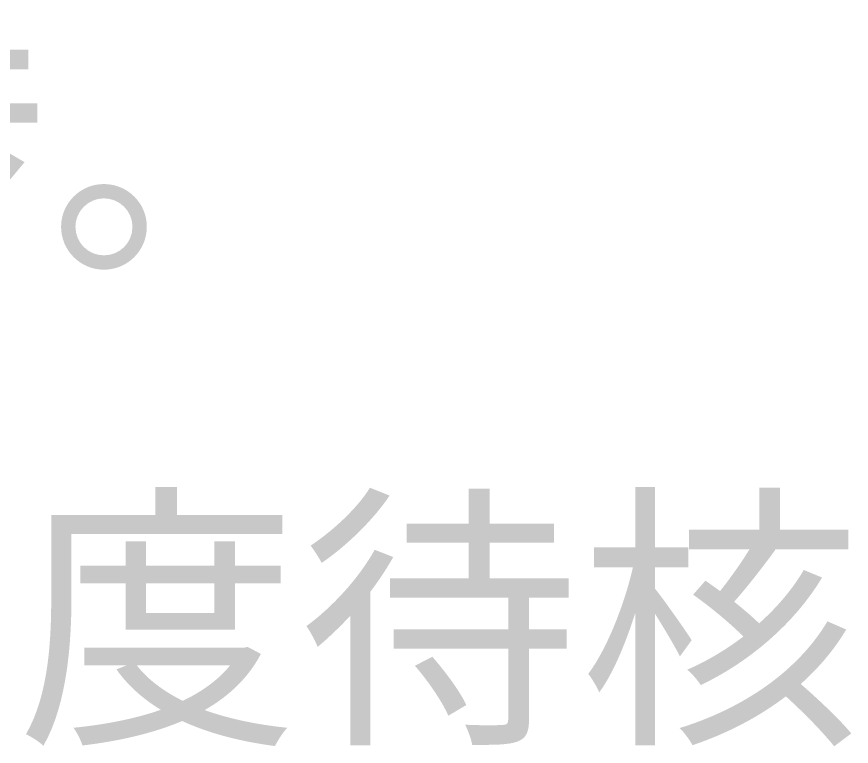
# Model space of a CAD drawing. Header units: millimetres. Extents: x -4600 to 229000, y -4300 to 19460.
# Drawn here: x 142497 to 143348, y 13451 to 14196 of the extents above; entities that cross this region are included whole.
import ezdxf

# ---------------------------------------------------------------- set-up
doc = ezdxf.new("R2010")
doc.units = ezdxf.units.MM
doc.header["$LTSCALE"] = 100
doc.layers.add('R2-LEGEND', color=7, linetype='Continuous', lineweight=18)

# ---------------------------------------------------------------- blocks, each defined once
blk = doc.blocks.new('A04_SHEET')
at = {"layer": 'R2-LEGEND'}
h = blk.add_hatch(color=256, dxfattribs=at)
edge = h.paths.add_edge_path()
edge.add_line((22352.73, 14107.41), (22352.73, 14087.36))
edge.add_line((22352.73, 14087.36), (22392.55, 14087.36))
edge.add_spline(control_points=[(22392.55, 14087.36), (22386.25, 14067.59), (22380.23, 14049.26), (22374.79, 14034.65)], knot_values=[0, 0, 0, 0, 1, 1, 1, 1], degree=3, periodic=0)
edge.add_line((22374.79, 14034.65), (22467.9, 14034.65))
edge.add_spline(control_points=[(22467.9, 14034.65), (22455.87, 14020.32), (22440.68, 14002.84), (22426.36, 13987.37)], knot_values=[0, 0, 0, 0, 1, 1, 1, 1], degree=3, periodic=0)
edge.add_spline(control_points=[(22426.36, 13987.37), (22416.04, 13993.96), (22405.44, 14000.55), (22395.13, 14006.28)], knot_values=[0, 0, 0, 0, 1, 1, 1, 1], degree=3, periodic=0)
edge.add_line((22395.13, 14006.28), (22381.66, 13991.96))
edge.add_spline(control_points=[(22381.66, 13991.96), (22411.46, 13974.48), (22446.98, 13947.84), (22464.46, 13930.65)], knot_values=[0, 0, 0, 0, 1, 1, 1, 1], degree=3, periodic=0)
edge.add_line((22464.46, 13930.65), (22478.5, 13948.41))
edge.add_spline(control_points=[(22478.5, 13948.41), (22469.9, 13956.43), (22457.3, 13966.17), (22443.26, 13975.91)], knot_values=[0, 0, 0, 0, 1, 1, 1, 1], degree=3, periodic=0)
edge.add_spline(control_points=[(22443.26, 13975.91), (22464.75, 13999.69), (22488.24, 14026.91), (22504.86, 14047.25)], knot_values=[0, 0, 0, 0, 1, 1, 1, 1], degree=3, periodic=0)
edge.add_line((22504.86, 14047.25), (22489.67, 14056.13))
edge.add_line((22489.67, 14056.13), (22486.23, 14054.7))
edge.add_line((22486.23, 14054.7), (22404.58, 14054.7))
edge.add_line((22404.58, 14054.7), (22414.9, 14087.36))
edge.add_line((22414.9, 14087.36), (22518.04, 14087.36))
edge.add_line((22518.04, 14087.36), (22518.04, 14107.41))
edge.add_line((22518.04, 14107.41), (22420.91, 14107.41))
edge.add_line((22420.91, 14107.41), (22430.94, 14142.08))
edge.add_line((22430.94, 14142.08), (22508.87, 14142.08))
edge.add_line((22508.87, 14142.08), (22508.87, 14162.14))
edge.add_line((22508.87, 14162.14), (22436.67, 14162.14))
edge.add_line((22436.67, 14162.14), (22444.98, 14192.79))
edge.add_line((22444.98, 14192.79), (22423.49, 14195.65))
edge.add_line((22423.49, 14195.65), (22414.61, 14162.14))
edge.add_line((22414.61, 14162.14), (22364.47, 14162.14))
edge.add_line((22364.47, 14162.14), (22364.47, 14142.08))
edge.add_line((22364.47, 14142.08), (22409.17, 14142.08))
edge.add_line((22409.17, 14142.08), (22398.85, 14107.41))
edge.add_line((22398.85, 14107.41), (22352.73, 14107.41))
h = blk.add_hatch(color=256, dxfattribs=at)
edge = h.paths.add_edge_path()
edge.add_spline(control_points=[(22585.65, 14024.9), (22561.87, 14024.9), (22542.1, 14005.42), (22542.1, 13981.36), (22542.1, 13957.01), (22561.87, 13937.52), (22585.65, 13937.52), (22610, 13937.52), (22629.48, 13957.01), (22629.48, 13981.36), (22629.48, 14005.42), (22610, 14024.9), (22585.65, 14024.9)], knot_values=[0, 0, 0, 0, 1, 1, 1, 2, 2, 2, 3, 3, 3, 4, 4, 4, 4], degree=3, periodic=0)
edge = h.paths.add_edge_path(flags=0)
edge.add_spline(control_points=[(22585.65, 13952.14), (22569.89, 13952.14), (22556.71, 13965.03), (22556.71, 13981.36), (22556.71, 13997.11), (22569.89, 14010.29), (22585.65, 14010.29), (22601.98, 14010.29), (22614.87, 13997.11), (22614.87, 13981.36), (22614.87, 13965.03), (22601.98, 13952.14), (22585.65, 13952.14)], knot_values=[0, 0, 0, 0, 1, 1, 1, 2, 2, 2, 3, 3, 3, 4, 4, 4, 4], degree=3, periodic=0)
h = blk.add_hatch(color=256, dxfattribs=at)
edge = h.paths.add_edge_path()
edge.add_line((22532.07, 13687.29), (22532.07, 13604.5))
edge.add_spline(control_points=[(22532.07, 13604.5), (22532.07, 13562.95), (22530.07, 13504.51), (22506.29, 13463.54)], knot_values=[0, 0, 0, 0, 1, 1, 1, 1], degree=3, periodic=0)
edge.add_spline(control_points=[(22506.29, 13463.54), (22511.45, 13461.25), (22520.33, 13455.52), (22524.05, 13451.79)], knot_values=[0, 0, 0, 0, 1, 1, 1, 1], degree=3, periodic=0)
edge.add_spline(control_points=[(22524.05, 13451.79), (22548.98, 13495.05), (22552.7, 13560.09), (22552.7, 13604.5)], knot_values=[0, 0, 0, 0, 1, 1, 1, 1], degree=3, periodic=0)
edge.add_line((22552.7, 13604.5), (22552.7, 13667.81))
edge.add_line((22552.7, 13667.81), (22767.57, 13667.81))
edge.add_line((22767.57, 13667.81), (22767.57, 13687.29))
edge.add_line((22767.57, 13687.29), (22660.14, 13687.29))
edge.add_line((22660.14, 13687.29), (22660.14, 13715.65))
edge.add_line((22660.14, 13715.65), (22638.08, 13715.65))
edge.add_line((22638.08, 13715.65), (22638.08, 13687.29))
edge.add_line((22638.08, 13687.29), (22532.07, 13687.29))
edge = h.paths.add_edge_path(flags=0)
edge.add_line((22565.88, 13551.78), (22565.88, 13534.02))
edge.add_line((22565.88, 13534.02), (22609.43, 13534.02))
edge.add_line((22609.43, 13534.02), (22598.54, 13529.72))
edge.add_spline(control_points=[(22598.54, 13529.72), (22610, 13513.39), (22625.47, 13499.64), (22643.81, 13488.47)], knot_values=[0, 0, 0, 0, 1, 1, 1, 1], degree=3, periodic=0)
edge.add_spline(control_points=[(22643.81, 13488.47), (22616.59, 13479.01), (22585.93, 13473.28), (22554.71, 13470.13)], knot_values=[0, 0, 0, 0, 1, 1, 1, 1], degree=3, periodic=0)
edge.add_spline(control_points=[(22554.71, 13470.13), (22558.14, 13465.55), (22562.44, 13457.24), (22563.87, 13452.08)], knot_values=[0, 0, 0, 0, 1, 1, 1, 1], degree=3, periodic=0)
edge.add_spline(control_points=[(22563.87, 13452.08), (22599.97, 13456.38), (22634.92, 13464.11), (22665.58, 13477.01)], knot_values=[0, 0, 0, 0, 1, 1, 1, 1], degree=3, periodic=0)
edge.add_spline(control_points=[(22665.58, 13477.01), (22692.8, 13464.4), (22725.17, 13456.09), (22760.12, 13451.51)], knot_values=[0, 0, 0, 0, 1, 1, 1, 1], degree=3, periodic=0)
edge.add_spline(control_points=[(22760.12, 13451.51), (22762.99, 13456.95), (22768.14, 13465.55), (22772.73, 13470.13)], knot_values=[0, 0, 0, 0, 1, 1, 1, 1], degree=3, periodic=0)
edge.add_spline(control_points=[(22772.73, 13470.13), (22742.07, 13473.28), (22713.14, 13479.3), (22688.5, 13488.18)], knot_values=[0, 0, 0, 0, 1, 1, 1, 1], degree=3, periodic=0)
edge.add_spline(control_points=[(22688.5, 13488.18), (22712.85, 13502.22), (22732.91, 13520.84), (22745.8, 13545.48)], knot_values=[0, 0, 0, 0, 1, 1, 1, 1], degree=3, periodic=0)
edge.add_line((22745.8, 13545.48), (22732.33, 13552.64))
edge.add_line((22732.33, 13552.64), (22728.61, 13551.78))
edge.add_line((22728.61, 13551.78), (22565.88, 13551.78))
edge = h.paths.add_edge_path(flags=0)
edge.add_spline(control_points=[(22714.57, 13534.02), (22702.54, 13519.12), (22685.92, 13507.09), (22666.15, 13497.63)], knot_values=[0, 0, 0, 0, 1, 1, 1, 1], degree=3, periodic=0)
edge.add_spline(control_points=[(22666.15, 13497.63), (22646.67, 13507.37), (22630.34, 13519.41), (22619.17, 13534.02)], knot_values=[0, 0, 0, 0, 1, 1, 1, 1], degree=3, periodic=0)
edge.add_line((22619.17, 13534.02), (22714.57, 13534.02))
h.paths.add_polyline_path([(22607.99, 13660.36), (22607.99, 13635.44), (22561.87, 13635.44), (22561.87, 13617.67), (22607.99, 13617.67), (22607.99, 13570.12), (22719.44, 13570.12), (22719.44, 13617.67), (22765.85, 13617.67), (22765.85, 13635.44), (22719.44, 13635.44), (22719.44, 13660.36), (22698.24, 13660.36), (22698.24, 13635.44), (22628.62, 13635.44), (22628.62, 13660.36), (22607.99, 13660.36)], flags=0)
h.paths.add_polyline_path([(22698.24, 13617.67), (22698.24, 13587.31), (22628.62, 13587.31), (22628.62, 13617.67), (22698.24, 13617.67)], flags=0)
h = blk.add_hatch(color=256, dxfattribs=at)
edge = h.paths.add_edge_path()
edge.add_spline(control_points=[(22856.96, 13715.08), (22844.64, 13694.74), (22818.85, 13670.68), (22796.51, 13656.06)], knot_values=[0, 0, 0, 0, 1, 1, 1, 1], degree=3, periodic=0)
edge.add_spline(control_points=[(22796.51, 13656.06), (22799.66, 13651.77), (22805.39, 13643.17), (22807.68, 13638.3)], knot_values=[0, 0, 0, 0, 1, 1, 1, 1], degree=3, periodic=0)
edge.add_spline(control_points=[(22807.68, 13638.3), (22832.89, 13655.49), (22860.4, 13682.14), (22877.01, 13707.06)], knot_values=[0, 0, 0, 0, 1, 1, 1, 1], degree=3, periodic=0)
edge.add_line((22877.01, 13707.06), (22856.96, 13715.08))
h = blk.add_hatch(color=256, dxfattribs=at)
edge = h.paths.add_edge_path()
edge.add_line((22957.52, 13714.22), (22957.52, 13678.41))
edge.add_line((22957.52, 13678.41), (22894.49, 13678.41))
edge.add_line((22894.49, 13678.41), (22894.49, 13658.93))
edge.add_line((22894.49, 13658.93), (22957.52, 13658.93))
edge.add_line((22957.52, 13658.93), (22957.52, 13622.54))
edge.add_line((22957.52, 13622.54), (22877.59, 13622.54))
edge.add_line((22877.59, 13622.54), (22877.59, 13602.78))
edge.add_line((22877.59, 13602.78), (22997.91, 13602.78))
edge.add_line((22997.91, 13602.78), (22997.91, 13570.69))
edge.add_line((22997.91, 13570.69), (22881.02, 13570.69))
edge.add_line((22881.02, 13570.69), (22881.02, 13550.92))
edge.add_line((22881.02, 13550.92), (22997.91, 13550.92))
edge.add_line((22997.91, 13550.92), (22997.91, 13478.15))
edge.add_spline(control_points=[(22997.91, 13478.15), (22997.91, 13474.43), (22996.48, 13472.99), (22991.9, 13472.99)], knot_values=[0, 0, 0, 0, 1, 1, 1, 1], degree=3, periodic=0)
edge.add_spline(control_points=[(22991.9, 13472.99), (22987.31, 13472.71), (22971.27, 13472.42), (22954.08, 13473.28)], knot_values=[0, 0, 0, 0, 1, 1, 1, 1], degree=3, periodic=0)
edge.add_spline(control_points=[(22954.08, 13473.28), (22956.94, 13467.26), (22960.38, 13458.38), (22961.24, 13452.65)], knot_values=[0, 0, 0, 0, 1, 1, 1, 1], degree=3, periodic=0)
edge.add_spline(control_points=[(22961.24, 13452.65), (22983.59, 13452.65), (22998.2, 13452.65), (23007.37, 13456.09), (23016.25, 13459.53), (23019.11, 13465.55), (23019.11, 13478.15)], knot_values=[0, 0, 0, 0, 1, 1, 1, 2, 2, 2, 2], degree=3, periodic=0)
edge.add_line((23019.11, 13478.15), (23019.11, 13550.92))
edge.add_line((23019.11, 13550.92), (23057.5, 13550.92))
edge.add_line((23057.5, 13550.92), (23057.5, 13570.69))
edge.add_line((23057.5, 13570.69), (23019.11, 13570.69))
edge.add_line((23019.11, 13570.69), (23019.11, 13602.78))
edge.add_line((23019.11, 13602.78), (23059.51, 13602.78))
edge.add_line((23059.51, 13602.78), (23059.51, 13622.54))
edge.add_line((23059.51, 13622.54), (22979, 13622.54))
edge.add_line((22979, 13622.54), (22979, 13658.93))
edge.add_line((22979, 13658.93), (23044.61, 13658.93))
edge.add_line((23044.61, 13658.93), (23044.61, 13678.41))
edge.add_line((23044.61, 13678.41), (22979, 13678.41))
edge.add_line((22979, 13678.41), (22979, 13714.22))
edge.add_line((22979, 13714.22), (22957.52, 13714.22))
edge = h.paths.add_edge_path(flags=0)
edge.add_spline(control_points=[(22902.8, 13533.44), (22916.26, 13517.97), (22930.87, 13496.49), (22936.89, 13482.45)], knot_values=[0, 0, 0, 0, 1, 1, 1, 1], degree=3, periodic=0)
edge.add_line((22936.89, 13482.45), (22955.23, 13493.34))
edge.add_spline(control_points=[(22955.23, 13493.34), (22948.92, 13507.09), (22933.74, 13527.71), (22920.56, 13542.61)], knot_values=[0, 0, 0, 0, 1, 1, 1, 1], degree=3, periodic=0)
edge.add_line((22920.56, 13542.61), (22902.8, 13533.44))
h = blk.add_hatch(color=256, dxfattribs=at)
edge = h.paths.add_edge_path()
edge.add_line((23127.41, 13715.65), (23127.41, 13654.35))
edge.add_line((23127.41, 13654.35), (23085.29, 13654.35))
edge.add_line((23085.29, 13654.35), (23085.29, 13634))
edge.add_line((23085.29, 13634), (23125.12, 13634))
edge.add_spline(control_points=[(23125.12, 13634), (23116.23, 13594.75), (23097.9, 13549.49), (23079.56, 13525.14)], knot_values=[0, 0, 0, 0, 1, 1, 1, 1], degree=3, periodic=0)
edge.add_spline(control_points=[(23079.56, 13525.14), (23083.29, 13520.27), (23088.44, 13511.96), (23090.74, 13506.23)], knot_values=[0, 0, 0, 0, 1, 1, 1, 1], degree=3, periodic=0)
edge.add_spline(control_points=[(23090.74, 13506.23), (23104.49, 13524.85), (23117.38, 13555.5), (23127.41, 13587.02)], knot_values=[0, 0, 0, 0, 1, 1, 1, 1], degree=3, periodic=0)
edge.add_line((23127.41, 13587.02), (23127.41, 13452.37))
edge.add_line((23127.41, 13452.37), (23147.46, 13452.37))
edge.add_line((23147.46, 13452.37), (23147.46, 13586.73))
edge.add_spline(control_points=[(23147.46, 13586.73), (23156.92, 13571.55), (23168.09, 13552.93), (23172.96, 13542.9)], knot_values=[0, 0, 0, 0, 1, 1, 1, 1], degree=3, periodic=0)
edge.add_line((23172.96, 13542.9), (23184.99, 13559.52))
edge.add_spline(control_points=[(23184.99, 13559.52), (23179.84, 13567.82), (23155.77, 13602.2), (23147.46, 13612.23)], knot_values=[0, 0, 0, 0, 1, 1, 1, 1], degree=3, periodic=0)
edge.add_line((23147.46, 13612.23), (23147.46, 13634))
edge.add_line((23147.46, 13634), (23181.56, 13634))
edge.add_line((23181.56, 13634), (23181.56, 13654.35))
edge.add_line((23181.56, 13654.35), (23147.46, 13654.35))
edge.add_line((23147.46, 13654.35), (23147.46, 13715.65))
edge.add_line((23147.46, 13715.65), (23127.41, 13715.65))
h = blk.add_hatch(color=256, dxfattribs=at)
edge = h.paths.add_edge_path()
edge.add_spline(control_points=[(23299.3, 13631.14), (23287.84, 13611.66), (23272.37, 13593.32), (23253.75, 13576.71)], knot_values=[0, 0, 0, 0, 1, 1, 1, 1], degree=3, periodic=0)
edge.add_spline(control_points=[(23253.75, 13576.71), (23246.88, 13583.29), (23237.99, 13591.03), (23228.25, 13598.77)], knot_values=[0, 0, 0, 0, 1, 1, 1, 1], degree=3, periodic=0)
edge.add_spline(control_points=[(23228.25, 13598.77), (23241.43, 13613.38), (23257.48, 13634.29), (23270.37, 13651.77)], knot_values=[0, 0, 0, 0, 1, 1, 1, 1], degree=3, periodic=0)
edge.add_line((23270.37, 13651.77), (23269.22, 13652.34))
edge.add_line((23269.22, 13652.34), (23344.57, 13652.34))
edge.add_line((23344.57, 13652.34), (23344.57, 13672.11))
edge.add_line((23344.57, 13672.11), (23274.95, 13672.11))
edge.add_line((23274.95, 13672.11), (23274.95, 13715.08))
edge.add_line((23274.95, 13715.08), (23254.04, 13715.08))
edge.add_line((23254.04, 13715.08), (23254.04, 13672.11))
edge.add_line((23254.04, 13672.11), (23182.13, 13672.11))
edge.add_line((23182.13, 13672.11), (23182.13, 13652.34))
edge.add_line((23182.13, 13652.34), (23244.01, 13652.34))
edge.add_spline(control_points=[(23244.01, 13652.34), (23235.42, 13638.3), (23223.96, 13622.26), (23213.93, 13609.65)], knot_values=[0, 0, 0, 0, 1, 1, 1, 1], degree=3, periodic=0)
edge.add_line((23213.93, 13609.65), (23199.03, 13620.25))
edge.add_line((23199.03, 13620.25), (23186.43, 13605.93))
edge.add_spline(control_points=[(23186.43, 13605.93), (23203.62, 13593.89), (23224.24, 13576.71), (23237.71, 13563.24)], knot_values=[0, 0, 0, 0, 1, 1, 1, 1], degree=3, periodic=0)
edge.add_spline(control_points=[(23237.71, 13563.24), (23219.95, 13549.77), (23200.46, 13538.03), (23180.41, 13529.43)], knot_values=[0, 0, 0, 0, 1, 1, 1, 1], degree=3, periodic=0)
edge.add_spline(control_points=[(23180.41, 13529.43), (23185.28, 13525.42), (23191.3, 13518.55), (23194.16, 13513.68)], knot_values=[0, 0, 0, 0, 1, 1, 1, 1], degree=3, periodic=0)
edge.add_spline(control_points=[(23194.16, 13513.68), (23244.87, 13537.74), (23290.71, 13577.85), (23317.93, 13623.4)], knot_values=[0, 0, 0, 0, 1, 1, 1, 1], degree=3, periodic=0)
edge.add_line((23317.93, 13623.4), (23299.3, 13631.14))
edge = h.paths.add_edge_path(flags=0)
edge.add_spline(control_points=[(23323.37, 13578.71), (23293.86, 13528.86), (23238.57, 13490.18), (23172.67, 13469.84)], knot_values=[0, 0, 0, 0, 1, 1, 1, 1], degree=3, periodic=0)
edge.add_spline(control_points=[(23172.67, 13469.84), (23177.83, 13464.97), (23182.99, 13457.52), (23185.85, 13452.37)], knot_values=[0, 0, 0, 0, 1, 1, 1, 1], degree=3, periodic=0)
edge.add_spline(control_points=[(23185.85, 13452.37), (23221.38, 13464.4), (23253.75, 13481.3), (23280.97, 13502.22)], knot_values=[0, 0, 0, 0, 1, 1, 1, 1], degree=3, periodic=0)
edge.add_spline(control_points=[(23280.97, 13502.22), (23299.59, 13485.31), (23319.65, 13464.69), (23330.25, 13451.22)], knot_values=[0, 0, 0, 0, 1, 1, 1, 1], degree=3, periodic=0)
edge.add_line((23330.25, 13451.22), (23347.72, 13464.4))
edge.add_spline(control_points=[(23347.72, 13464.4), (23336.26, 13478.15), (23315.06, 13498.49), (23296.15, 13514.82)], knot_values=[0, 0, 0, 0, 1, 1, 1, 1], degree=3, periodic=0)
edge.add_spline(control_points=[(23296.15, 13514.82), (23314.77, 13531.44), (23330.25, 13549.77), (23342.56, 13570.4)], knot_values=[0, 0, 0, 0, 1, 1, 1, 1], degree=3, periodic=0)
edge.add_line((23342.56, 13570.4), (23323.37, 13578.71))
h = blk.add_hatch(color=256, dxfattribs=at)
edge = h.paths.add_edge_path()
edge.add_spline(control_points=[(22861.83, 13651.77), (22845.5, 13622.26), (22817.99, 13592.75), (22792.21, 13573.84)], knot_values=[0, 0, 0, 0, 1, 1, 1, 1], degree=3, periodic=0)
edge.add_spline(control_points=[(22792.21, 13573.84), (22795.93, 13568.68), (22801.95, 13557.51), (22803.67, 13552.64)], knot_values=[0, 0, 0, 0, 1, 1, 1, 1], degree=3, periodic=0)
edge.add_spline(control_points=[(22803.67, 13552.64), (22814.56, 13561.81), (22826.02, 13572.69), (22836.9, 13584.44)], knot_values=[0, 0, 0, 0, 1, 1, 1, 1], degree=3, periodic=0)
edge.add_line((22836.9, 13584.44), (22836.9, 13452.37))
edge.add_line((22836.9, 13452.37), (22857.53, 13452.37))
edge.add_line((22857.53, 13452.37), (22857.53, 13609.08))
edge.add_spline(control_points=[(22857.53, 13609.08), (22866.13, 13620.54), (22874.15, 13632.57), (22880.74, 13644.32)], knot_values=[0, 0, 0, 0, 1, 1, 1, 1], degree=3, periodic=0)
edge.add_line((22880.74, 13644.32), (22861.83, 13651.77))

msp = doc.modelspace()

# ---------------------------------------------------------------- block references
msp.add_blockref('A04_SHEET', (120000, 0))

doc.saveas('drawing.dxf')
